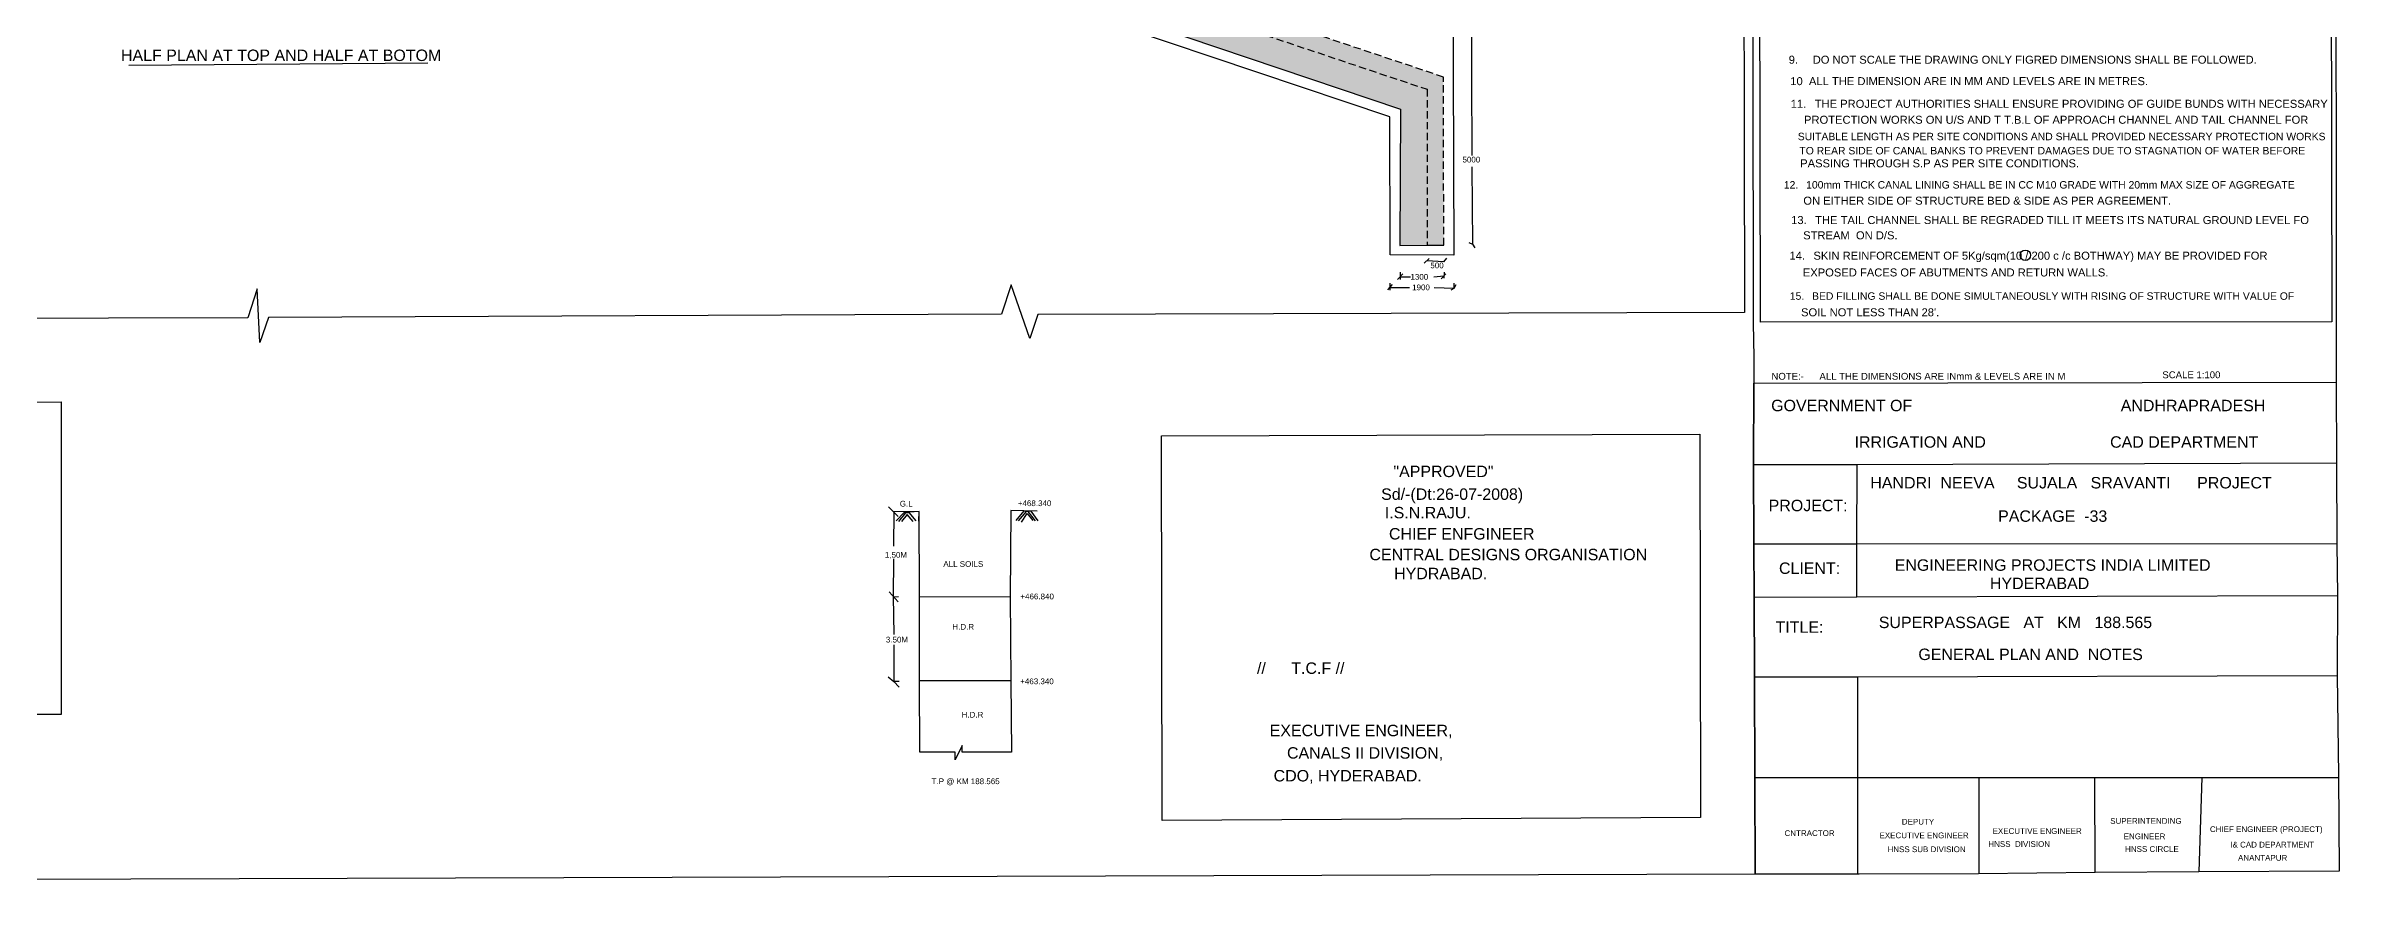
# Model space of a CAD drawing. Header units: inches. Extents: x 33443 to 78457, y 24390 to 52388.
# Drawn here: x 35568 to 39580, y 24390 to 25854 of the extents above; entities that cross this region are included whole.
import ezdxf

# ---------------------------------------------------------------- set-up
doc = ezdxf.new("R2010")
doc.units = ezdxf.units.IN
doc.header["$MEASUREMENT"] = 0
doc.linetypes.add('HIDDEN', pattern=[9.525, 6.35, -3.175])
doc.layers.add('DIMENSION', color=255, linetype='Continuous')
doc.layers.add('DRAWING', color=2, linetype='Continuous')
doc.styles.get("Standard").update_dxf_attribs({"font": 'arial.ttf'})
pattern_1 = [(50, (0, 0), (7.1726018, -0.62752135), [0.75, -8.25]), (355, (0, 0), (-1.3875133, 7.5219213), [0.6, -6.6]), (100.4514, (0.598, -0.052), (5.7850938, 6.8943954), [0.6374019, -7.0114211]), (46.1842, (0, 2), (10.6724105, -1.6551901), [1.125, -12.375]), (96.6356, (0.889, 1.862), (9.346627, 9.7411787), [0.956103, -10.51713]), (351.1842, (0, 2), (9.3466195, 9.741186), [0.9, -9.9]), (21, (1, 1.5), (5.9690705, -4.0261889), [0.75, -8.25]), (326, (1, 1.5), (2.4331533, 7.2515005), [0.6, -6.6]), (71.4514, (1.4974, 1.1645), (8.4022263, 3.225305), [0.6374019, -7.0114211]), (37.5, (0, 0), (0.12159855, 3.32893854), [0, -6.52, 0, -6.7, 0, -6.625]), (7.5, (0, 0), (2.63069537, 3.94411712), [0, -3.82, 0, -6.37, 0, -2.525]), (327.5, (-2.23, 0), (5.33822436, -0.22554872), [0, -2.5, 0, -7.8, 0, -10.35]), (317.5, (-3.23, 0), (5.8318617, 1.0010498), [0, -3.25, 0, -5.18, 0, -7.35])]

msp = doc.modelspace()

# ---------------------------------------------------------------- hatches: boundary and pattern name
at = {"layer": 'DIMENSION'}
h = msp.add_hatch(dxfattribs=at)
h.set_pattern_fill('AR-CONC', color=2, style=0)
h.set_pattern_definition(pattern_1)
h.paths.add_polyline_path([(37273.5, 26047.5), (37167.7, 26046.9), (37167.7, 26017.3), (37269.5, 26017.3), (37985.1, 25777.8), (37984.9, 25505.4), (38014, 25505.4), (38013.3, 25799.3)])
h.paths.add_polyline_path([(37454, 25948.6), (37487.9, 25948.6), (37487.9, 25933.4), (37454, 25933.4)], flags=25)
h = msp.add_hatch(dxfattribs=at)
h.set_pattern_fill('AR-CONC', color=2, style=0)
h.set_pattern_definition(pattern_1)
h.paths.add_polyline_path([(37269.5, 26017.3), (37167.7, 26017.3), (37167.8, 25987.3), (37168.5, 25934), (37329.5, 25917.5), (37458.7, 25904.5), (37459.1, 25905.6), (37459.8, 25904.1), (37938, 25742.9), (37937.1, 25504.8), (37984.9, 25505.4), (37985.1, 25777.8)])
h.paths.add_polyline_path([(37454, 25948.6), (37487.9, 25948.6), (37487.9, 25933.4), (37454, 25933.4)], flags=24)

# ---------------------------------------------------------------- linework, layer by layer
at = {"layer": 'DIMENSION', "color": 2}
for points in [[(39572.8, 26848.8), (39574.5, 26280.4), (39575.1, 25265.6)], [(38566.4, 26284.7), (39566, 26284.1), (39567.5, 25371.5), (38568.2, 25370.6), (38566.4, 26284.7)], [(35713.4, 25820.3), (36236.9, 25823.9)], [(37979.9, 25474), (37988.3, 25482)], [(38018.7, 25482.3), (38013.4, 25476.2), (37985, 25477.9), (37984.2, 25478.1)], [(37916.3, 25427), (37924.1, 25436.6)], [(37919.6, 25438.9), (37919.8, 25426.6)], [(37933.3, 25445.2), (37942.3, 25455.2)], [(37937.8, 25458.3), (37937.4, 25445.3)], [(37937.6, 25449.9), (37955.7, 25449.9)], [(37996.4, 25450), (38014.3, 25451.4)], [(37997, 25431.2), (38032, 25430.2), (38035.8, 25436.7)], [(38009.5, 25446.4), (38017.5, 25454.9)], [(38014.9, 25458.2), (38014, 25447.5)], [(38027.1, 25427.2), (38032, 25430.2), (38032, 25438.7)], [(37919.7, 25431.2), (37953.9, 25431.2)], [(38556.3, 25264.2), (39575.1, 25265.6), (39575.5, 25124.6), (39576.4, 24982.9), (39577.3, 24892.8), (39576.9, 24752.7), (39579.2, 24578), (39580.4, 24410.5), (39335.1, 24409.2), (39153.8, 24408.2), (38949.7, 24406.2), (38740.5, 24405.6), (38558.8, 24405.6), (38558.3, 24574.5), (38557.4, 24750.5), (38556.7, 24889.9), (38556.6, 24982.1), (38555.6, 25121.8), (38556.3, 25264.2)], [(34098.9, 25229.1), (34107, 25228.2), (35595.1, 25231.6), (35594.9, 24684.4), (34097.2, 24684.3), (34098.9, 25229.1)], [(37520.3, 25171.6), (38461.7, 25174.8), (38463, 24504.6), (37521.1, 24499.5), (37520.3, 25171.6)], [(38555.6, 25121.8), (38736.4, 25122), (39575.5, 25124.6)], [(38736.4, 25122), (38736.3, 24982.5), (38736.3, 24890.6)], [(37042.5, 25047.7), (37059.5, 25031.1)], [(37302.9, 25040), (37256.7, 25041.2), (37255.4, 24890.6), (37256.6, 24743.7), (37257.9, 24619), (37171.7, 24618.8), (37171.7, 24630.6), (37159.2, 24605.3), (37159.2, 24618.9), (37097.3, 24619), (37096.5, 24743.9), (37096.6, 24891.1), (37096.1, 25039.5), (37052, 25038.7), (37051.2, 24979.1)], [(37095.8, 25022.7), (37096.1, 25039.5), (37069.8, 25038.1), (37055.9, 25023.3)], [(37060.4, 25022), (37073, 25037), (37078, 25037.7), (37090.1, 25023)], [(37266, 25024.1), (37279.6, 25040.6), (37291.5, 25040.2), (37303.8, 25023.5)], [(37299.7, 25023.3), (37287.1, 25039.3), (37283.4, 25039.5), (37269.4, 25023.5)], [(37275, 25021.1), (37285.1, 25036), (37295, 25023.8)], [(37085.9, 25022), (37075.3, 25034.4), (37065.3, 25022.3)], [(37051.4, 24956.8), (37050.9, 24890.8)], [(39576.4, 24982.9), (38736.3, 24982.5), (38556.6, 24982.5)], [(37043.8, 24899.1), (37059.4, 24881.8)], [(37050.9, 24890.8), (37051.7, 24824.2)], [(37059.9, 24890.4), (37052.7, 24889.5)], [(37096.6, 24891.1), (37255.4, 24890.6)], [(38556.7, 24889.9), (38736.8, 24890.6), (39577.3, 24892.8)], [(37051.9, 24806.3), (37051.9, 24742.6), (37061.2, 24742.6)], [(37042.1, 24750.5), (37051.9, 24742.4), (37061.2, 24732.6)], [(37256.6, 24743.7), (37096.5, 24743.7)], [(38557.4, 24750.5), (38737.5, 24750.5), (39576.9, 24752.7)], [(38737.5, 24750.5), (38737.5, 24405.6)], [(38558.3, 24574.5), (38737.5, 24574.5), (38950.2, 24574.5), (39152.7, 24574.5), (39340.2, 24574.5), (39579.2, 24574.5)], [(38950.2, 24574.5), (38950.2, 24406.2)], [(39153.8, 24408.2), (39152.7, 24574.5)], [(39340.2, 24574.5), (39335.1, 24409.2)]]:
    msp.add_lwpolyline(points, dxfattribs=at)
at = {"layer": 'DIMENSION', "color": 7}
msp.add_circle((39031.4, 25487.7), 9.13, dxfattribs=at)
at = {"layer": 'DRAWING'}
for points in [[(38536.7, 27576.1), (38536.4, 27062.7), (38536.5, 26802), (38538.1, 26303.5), (38540, 25387.6), (37304, 25383.8), (37289.8, 25341.9), (37257.1, 25436.1), (37240.4, 25384.7), (35957.9, 25378.6)], [(38029, 26801.2), (38028.9, 26302), (38031.3, 25487.6), (37919.9, 25488.4), (37919.4, 25729.8), (37454.4, 25886.1), (37194, 25915), (37191.9, 25911.7), (37030, 25911.2), (37030.5, 25939.6), (36763.2, 25938.7), (36763.4, 26000.1)], [(36779.9, 26612.6), (36780.1, 26316.9), (36780.1, 26298.6), (36780.1, 26281.1), (36781.8, 25956.1), (37053.7, 25958.4), (37053.8, 25935), (37109.5, 25934), (37168.5, 25934), (37329.5, 25917.5), (37458.7, 25904.5), (37938, 25742.9), (37937.1, 25504.8), (37984.9, 25505.4), (38014, 25505.4)], [(38061.8, 26343.7), (38062.4, 25799.9), (38063.2, 25661.9)], [(38554.2, 26297.9), (38555.2, 25369.1), (38556.3, 25309.4), (38556.3, 25264.2), (38555.6, 25121.8), (38556.6, 24982.1), (38556.7, 24889.9), (38557.4, 24750.5), (38558.3, 24574.5), (38558.8, 24405.6), (33442.8, 24389.7)], [(38062.9, 25642.4), (38064.1, 25506.9)], [(38057.7, 25510), (38064.1, 25506.9), (38068.6, 25500.5)], [(35957.9, 25378.6), (35942.6, 25335.1), (35938.1, 25428.7), (35921.9, 25378.1), (34701.3, 25375.3)]]:
    msp.add_lwpolyline(points, dxfattribs=at)
at = {"layer": 'DRAWING', "linetype": 'HIDDEN', "ltscale": 2}
for points in [[(38014, 25505.4), (38013.3, 25799.3), (37273.5, 26047.5), (37011.8, 26046), (36681.4, 26045.2), (36195.5, 26042.5), (35720.9, 26040.1), (35064.4, 26038.1), (34562.4, 26038), (34069.5, 25788.6), (34070.2, 25460.4)], [(34070.2, 25460.4), (34098.8, 25460.4), (34098.6, 25770), (34562.5, 26004.3), (34562.5, 26007.8), (34865.7, 26008.8), (35138.8, 26009), (35140.4, 26012.3), (35400.9, 26012.5), (36180.4, 26015.4), (36620.9, 26017.2), (37269.5, 26017.3), (37985.1, 25777.8), (37984.9, 25505.4)]]:
    msp.add_lwpolyline(points, dxfattribs=at)

# ---------------------------------------------------------------- texts
at = {"layer": 'DIMENSION', "ltscale": 650, "insert": (35699.8, 25847.3), "char_height": 20, "attachment_point": 1}
msp.add_mtext_dynamic_manual_height_columns('HALF PLAN AT TOP AND HALF AT BOTOM', width=581.898, gutter_width=1, heights=[0], dxfattribs=at)
at = {"layer": 'DIMENSION', "ltscale": 10, "attachment_point": 1}
for s, width, insert, char_height in [('\\pi-42,l56,t56;9.^IDO NOT SCALE THE DRAWING ONLY FIGRED DIMENSIONS SHALL BE FOLLOWED.', 1594.519, (38603.4, 25836.6), 14), ('\\pi-42,l56,t56;10  ALL THE DIMENSION ARE IN MM AND LEVELS ARE IN METRES.', 1594.519, (38606.2, 25799.1), 14), ('\\pi-42,l98,t98;11.^ITHE PROJECT AUTHORITIES SHALL ENSURE PROVIDING OF GUIDE BUNDS WITH NECESSARY', 1594.519, (38564.9, 25759.5), 14), ('\\pi-42,l98,t98;PROTECTION WORKS ON U/S AND T T.B.L OF APPROACH CHANNEL AND TAIL CHANNEL FOR', 1594.519, (38588.2, 25731.6), 14), ('\\pi-39,l91,t91;SUITABLE LENGTH AS PER SITE CONDITIONS AND SHALL PROVIDED NECESSARY PROTECTION WORKS', 1594.519, (38581.3, 25701.8), 13), ('TO REAR SIDE OF CANAL BANKS TO PREVENT DAMAGES DUE TO STAGNATION OF WATER BEFORE', 1594.519, (38636.1, 25677), 13), ('5000', 256.922, (38046.7, 25659.9), 10), ('\\pi-42,l70,t70;PASSING THROUGH S.P AS PER SITE CONDITIONS.', 1594.519, (38609.5, 25655.4), 14), ('\\pi-39,l65,t65;12.^I100mm THICK CANAL LINING SHALL BE IN CC M10 GRADE WITH 20mm MAX SIZE OF AGGREGATE', 1594.519, (38582.9, 25617.3), 13), ('\\pi-42,l70,t70;13.^ITHE TAIL CHANNEL SHALL BE REGRADED TILL IT MEETS ITS NATURAL GROUND LEVEL FO', 1594.519, (38593.7, 25556.2), 14), ('\\pi-42,l70,t70;ON EITHER SIDE OF STRUCTURE BED & SIDE AS PER AGREEMENT.', 1594.519, (38615, 25590.1), 14), ('\\pi-42,l70,t70;STREAM  ON D/S.', 1594.519, (38614.7, 25529.5), 14), ('\\pi-42,l56,t56;14.^ISKIN REINFORCEMENT OF 5Kg/sqm(10 / 200 c /c BOTHWAY) MAY BE PROVIDED FOR', 1594.519, (38604.7, 25493.9), 14), ('1300', 256.922, (37955.7, 25454.9), 10), ('1900', 256.922, (37958.6, 25436.5), 10), ('500', 256.922, (37990.5, 25474.9), 10), ('\\pi-42,l56,t56;EXPOSED FACES OF ABUTMENTS AND RETURN WALLS.', 1594.519, (38628.1, 25464.6), 14), ('\\pi-39,l65,t65;15.^IBED FILLING SHALL BE DONE SIMULTANEOUSLY WITH RISING OF STRUCTURE WITH VALUE OF', 1594.519, (38593.3, 25422.8), 13), ("\\pi-42,l56,t56;SOIL NOT LESS THAN 28'.", 1594.519, (38625, 25394.9), 14), ('\\pi-36,l48,t96;NOTE:-^IALL THE DIMENSIONS ARE INmm & LEVELS ARE IN M', 877.467, (38575.2, 25282), 12), ('SCALE 1:100', 256.922, (39271.1, 25284.6), 12), ('GOVERNMENT OF                                               ANDHRAPRADESH', 1030.998, (38586.7, 25234.9), 20), ('IRRIGATION AND                            CAD DEPARTMENT', 1030.998, (38732.6, 25171.1), 20), ('"APPROVED"', 256.922, (37925.9, 25119.7), 20), ('Sd/-(Dt:26-07-2008)', 256.922, (37904.4, 25079.9), 20), ('HANDRI  NEEVA     SUJALA   SRAVANTI      PROJECT            ', 1030.998, (38760.1, 25099.9), 20.022), ('G.L', 256.922, (37062.3, 25058.2), 10), ('+468.340', 256.922, (37268.8, 25059), 10), ('I.S.N.RAJU.', 256.922, (37910.8, 25047.6), 20), ('PROJECT:', 1030.998, (38582.3, 25060.1), 20), ('PACKAGE  -33', 1030.998, (38983.8, 25041.5), 20), ('CHIEF ENFGINEER', 256.922, (37918.1, 25010.6), 20), ('1,50M', 256.922, (37036.2, 24968.7), 10), ('CENTRAL DESIGNS ORGANISATION', 498.811, (37883.9, 24974.3), 20), ('ENGINEERING PROJECTS INDIA LIMITED', 1030.998, (38802.9, 24955.9), 20), ('ALL SOILS', 256.922, (37138.5, 24952.8), 10), ('HYDRABAD.', 256.922, (37927.1, 24941.1), 20), ('CLIENT:', 1030.998, (38600.4, 24950.4), 20), ('HYDERABAD', 1030.998, (38969.4, 24923.9), 20), ('+466.840', 256.922, (37273.3, 24896), 10), ('H.D.R', 256.922, (37154.3, 24842.9), 10), ('TITLE:', 1030.998, (38594.4, 24847.5), 20), ('SUPERPASSAGE   AT   KM   188.565', 1030.998, (38775, 24855.7), 20), ('3.50M', 256.922, (37038, 24820.5), 10), ('GENERAL PLAN AND  NOTES', 1030.998, (38844.2, 24799.8), 20), ('\\pi-60,l80,t80;//^IT.C.F //', 256.922, (37667.2, 24775.6), 20), ('+463.340', 256.922, (37273, 24747.6), 10), ('H.D.R', 256.922, (37170.5, 24689.2), 10), ('EXECUTIVE ENGINEER,', 367.699, (37709.4, 24666.6), 20), ('CANALS II DIVISION,', 307.176, (37739.7, 24627.4), 20), ('T.P @ KM 188.565', 256.922, (37118, 24572.8), 10), ('CDO, HYDERABAD.', 256.922, (37716.3, 24587.5), 20), ('CNTRACTOR', 1030.998, (38610.1, 24482.1), 10), ('EXECUTIVE ENGINEER', 1030.998, (38776.3, 24478.2), 10), ('DEPUTY', 1030.998, (38815.3, 24502.1), 10), ('EXECUTIVE ENGINEER', 1030.998, (38974.1, 24485.8), 10), ('SUPERINTENDING', 1030.998, (39179.9, 24503.4), 10), ('ENGINEER', 1030.998, (39203.5, 24476.5), 10), ('CHIEF ENGINEER (PROJECT)', 1030.998, (39354.3, 24489), 10), ('HNSS SUB DIVISION', 1030.998, (38790.3, 24453.9), 10), ('HNSS  DIVISION', 1030.998, (38966.7, 24463.1), 10), ('HNSS CIRCLE', 1030.998, (39205.9, 24454.4), 10), ('I& CAD DEPARTMENT', 1030.998, (39390, 24462), 10), ('ANANTAPUR', 1030.998, (39403.5, 24438.9), 10)]:
    msp.add_mtext_dynamic_manual_height_columns(s, width=width, gutter_width=1, heights=[0], dxfattribs=dict(at, insert=insert, char_height=char_height))

doc.saveas('drawing.dxf')
